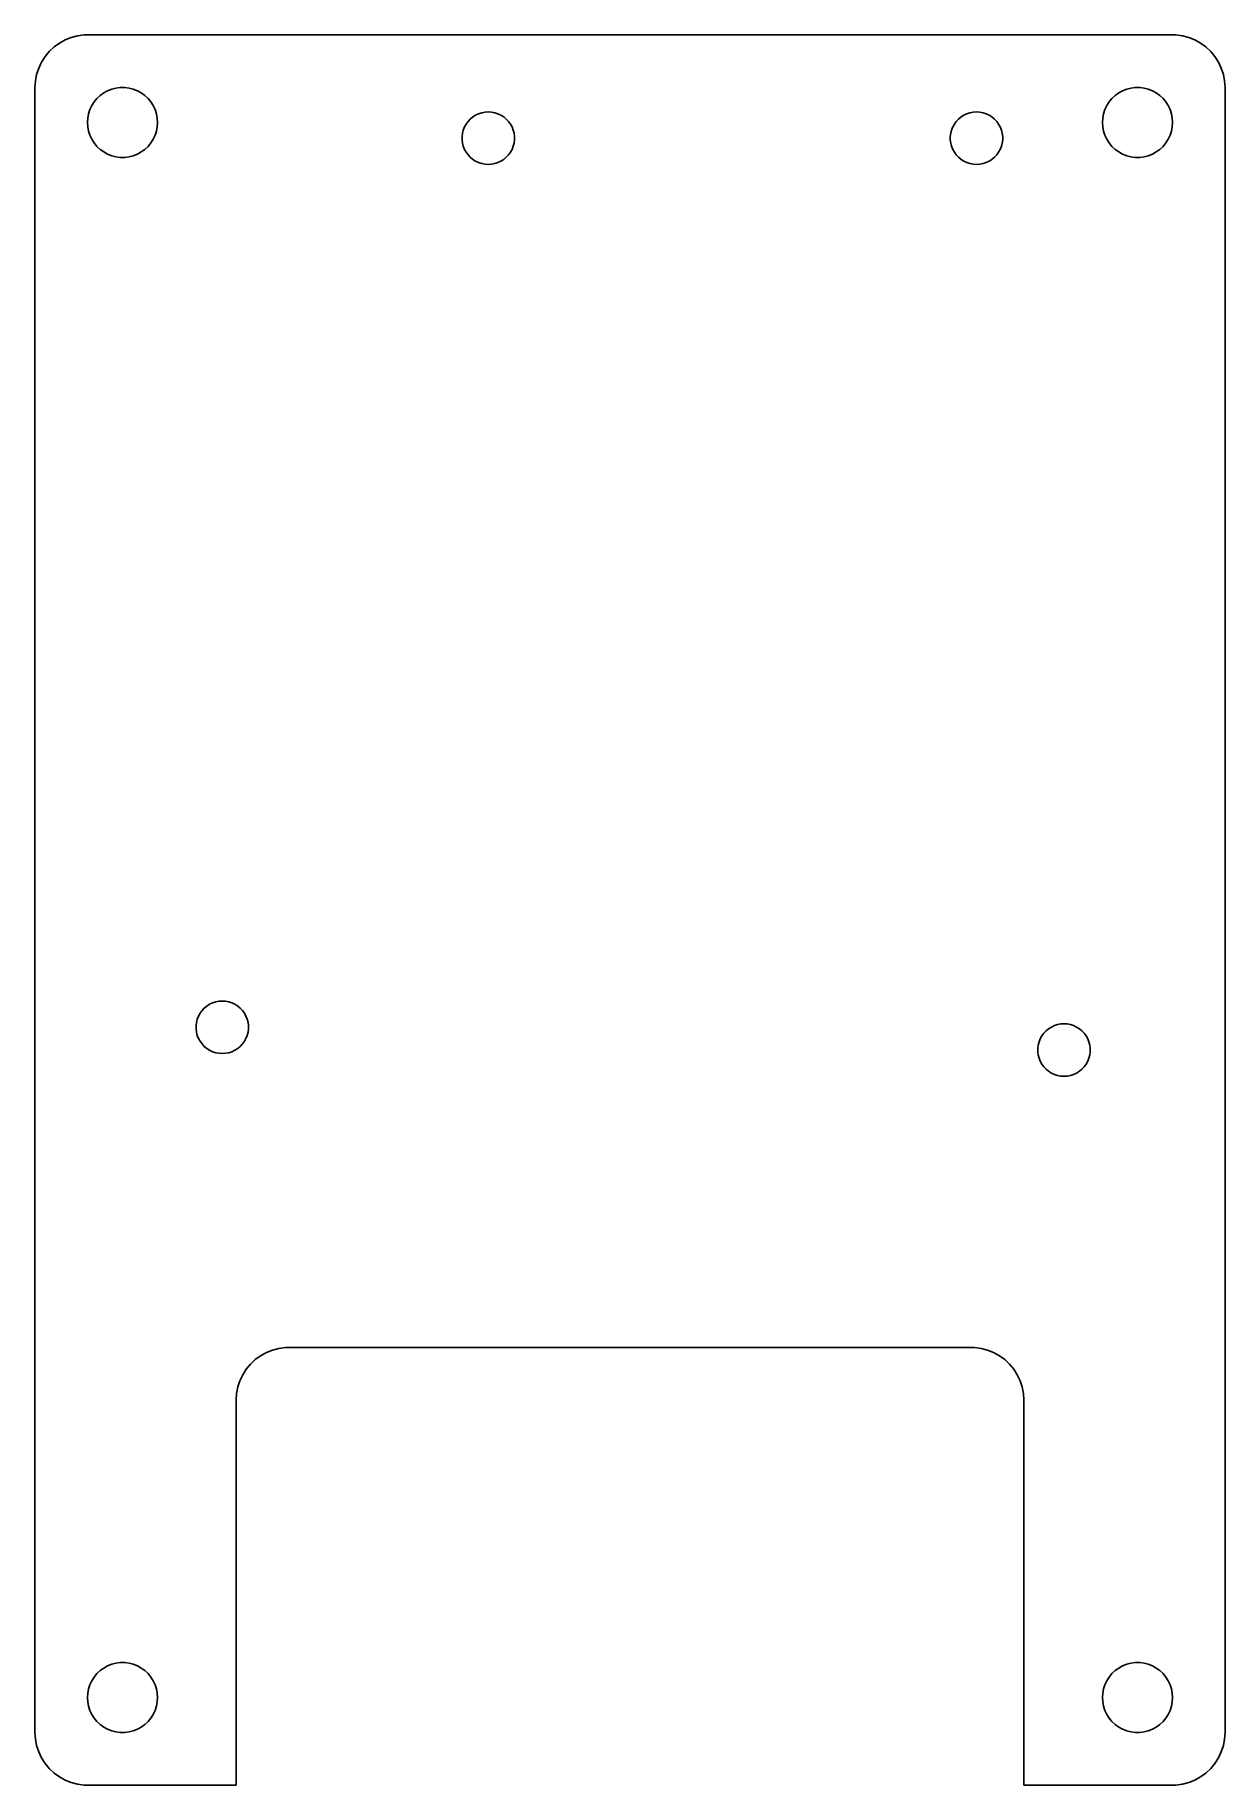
# Model space of a CAD drawing. Header units: metres. Extents: x -34 to 34, y -50 to 50.
import ezdxf

# ---------------------------------------------------------------- set-up
doc = ezdxf.new("R2010")
doc.units = ezdxf.units.M

msp = doc.modelspace()

# ---------------------------------------------------------------- linework, layer by layer
for p, q in [((-31.1884, 49.9941), (-31.5621, 49.9469)), ((31.1884, 49.9941), (-31.1884, 49.9941)), ((31.5621, 49.9469), (31.1884, 49.9941)), ((-33.1869, 49.0536), (-33.427, 48.7634)), ((-32.9123, 49.3115), (-33.1869, 49.0536)), ((-32.6075, 49.533), (-32.9123, 49.3115)), ((-32.2773, 49.7145), (-32.6075, 49.533)), ((-31.927, 49.8532), (-32.2773, 49.7145)), ((-31.5621, 49.9469), (-31.927, 49.8532)), ((31.927, 49.8532), (31.5621, 49.9469)), ((32.2773, 49.7145), (31.927, 49.8532)), ((32.6075, 49.533), (32.2773, 49.7145)), ((32.9123, 49.3115), (32.6075, 49.533)), ((33.1869, 49.0536), (32.9123, 49.3115)), ((33.427, 48.7634), (33.1869, 49.0536)), ((-33.7893, 48.1044), (-33.9057, 47.7461)), ((-33.6289, 48.4453), (-33.7893, 48.1044)), ((-33.427, 48.7634), (-33.6289, 48.4453)), ((33.6289, 48.4453), (33.427, 48.7634)), ((33.7893, 48.1044), (33.6289, 48.4453)), ((33.9057, 47.7461), (33.7893, 48.1044)), ((-33.9763, 47.376), (-34, 47)), ((-34, 47), (-34, -47)), ((-33.9057, 47.7461), (-33.9763, 47.376)), ((-29.3748, 46.9646), (-29.1256, 46.996)), ((-29.1256, 46.996), (-28.8744, 46.996)), ((-28.8744, 46.996), (-28.6252, 46.9646)), ((28.6252, 46.9646), (28.8744, 46.996)), ((28.8744, 46.996), (29.1256, 46.996)), ((29.1256, 46.996), (29.3748, 46.9646)), ((33.9763, 47.376), (33.9057, 47.7461)), ((34, 47), (33.9763, 47.376)), ((34, -47), (34, 47)), ((-30.7526, 45.9635), (-30.618, 46.1756)), ((-30.618, 46.1756), (-30.4579, 46.3691)), ((-30.4579, 46.3691), (-30.2748, 46.541)), ((-30.2748, 46.541), (-30.0716, 46.6886)), ((-30.0716, 46.6886), (-29.8515, 46.8096)), ((-29.8515, 46.8096), (-29.618, 46.9021)), ((-29.618, 46.9021), (-29.3748, 46.9646)), ((-28.6252, 46.9646), (-28.382, 46.9021)), ((-28.382, 46.9021), (-28.1484, 46.8096)), ((-28.1484, 46.8096), (-27.9283, 46.6886)), ((-27.9283, 46.6886), (-27.7251, 46.541)), ((-27.7251, 46.541), (-27.5421, 46.3691)), ((-27.5421, 46.3691), (-27.382, 46.1756)), ((-27.382, 46.1756), (-27.2474, 45.9635)), ((27.2474, 45.9635), (27.382, 46.1756)), ((27.382, 46.1756), (27.5421, 46.3691)), ((27.5421, 46.3691), (27.7251, 46.541)), ((27.7251, 46.541), (27.9283, 46.6886)), ((27.9283, 46.6886), (28.1484, 46.8096)), ((28.1484, 46.8096), (28.382, 46.9021)), ((28.382, 46.9021), (28.6252, 46.9646)), ((29.3748, 46.9646), (29.618, 46.9021)), ((29.618, 46.9021), (29.8515, 46.8096)), ((29.8515, 46.8096), (30.0716, 46.6886)), ((30.0716, 46.6886), (30.2748, 46.541)), ((30.2748, 46.541), (30.4579, 46.3691)), ((30.4579, 46.3691), (30.618, 46.1756)), ((30.618, 46.1756), (30.7526, 45.9635)), ((-31, 45), (-30.9842, 45.2507)), ((-30.9842, 44.7493), (-31, 45)), ((-30.9842, 45.2507), (-30.9372, 45.4974)), ((-30.9372, 45.4974), (-30.8595, 45.7362)), ((-30.8595, 45.7362), (-30.7526, 45.9635)), ((-27.2474, 45.9635), (-27.1404, 45.7362)), ((-27.1404, 45.7362), (-27.0628, 45.4974)), ((-27.0628, 45.4974), (-27.0158, 45.2507)), ((-27.0158, 45.2507), (-27, 45)), ((-27, 45), (-27.0158, 44.7493)), ((-9.36649, 44.9037), (-9.25577, 45.0561)), ((-9.25577, 45.0561), (-9.12682, 45.1935)), ((-9.12682, 45.1935), (-8.98167, 45.3135)), ((-8.98167, 45.3135), (-8.82262, 45.4145)), ((-8.82262, 45.4145), (-8.65218, 45.4947)), ((-8.65218, 45.4947), (-8.47302, 45.5529)), ((-8.47302, 45.5529), (-8.28799, 45.5882)), ((-8.28799, 45.5882), (-8.09999, 45.6)), ((-8.09999, 45.6), (-7.91199, 45.5882)), ((-7.91199, 45.5882), (-7.72696, 45.5529)), ((-7.72696, 45.5529), (-7.54781, 45.4947)), ((-7.54781, 45.4947), (-7.37737, 45.4145)), ((-7.37737, 45.4145), (-7.21831, 45.3135)), ((-7.21831, 45.3135), (-7.07317, 45.1935)), ((-7.07317, 45.1935), (-6.94423, 45.0561)), ((-6.94423, 45.0561), (-6.8335, 44.9037)), ((18.5335, 44.9037), (18.6442, 45.0561)), ((18.6442, 45.0561), (18.7732, 45.1935)), ((18.7732, 45.1935), (18.9183, 45.3135)), ((18.9183, 45.3135), (19.0774, 45.4145)), ((19.0774, 45.4145), (19.2478, 45.4947)), ((19.2478, 45.4947), (19.427, 45.5529)), ((19.427, 45.5529), (19.612, 45.5882)), ((19.612, 45.5882), (19.8, 45.6)), ((19.8, 45.6), (19.988, 45.5882)), ((19.988, 45.5882), (20.173, 45.5529)), ((20.173, 45.5529), (20.3522, 45.4947)), ((20.3522, 45.4947), (20.5226, 45.4145)), ((20.5226, 45.4145), (20.6817, 45.3135)), ((20.6817, 45.3135), (20.8268, 45.1935)), ((20.8268, 45.1935), (20.9558, 45.0561)), ((20.9558, 45.0561), (21.0665, 44.9037)), ((27, 45), (27.0158, 45.2507)), ((27.0158, 44.7493), (27, 45)), ((27.0158, 45.2507), (27.0628, 45.4974)), ((27.0628, 45.4974), (27.1404, 45.7362)), ((27.1404, 45.7362), (27.2474, 45.9635)), ((30.7526, 45.9635), (30.8595, 45.7362)), ((30.8595, 45.7362), (30.9372, 45.4974)), ((30.9372, 45.4974), (30.9842, 45.2507)), ((30.9842, 45.2507), (31, 45)), ((31, 45), (30.9842, 44.7493)), ((-30.9372, 44.5026), (-30.9842, 44.7493)), ((-30.8595, 44.2637), (-30.9372, 44.5026)), ((-30.7526, 44.0365), (-30.8595, 44.2637)), ((-30.618, 43.8244), (-30.7526, 44.0365)), ((-27.2474, 44.0365), (-27.382, 43.8244)), ((-27.1404, 44.2637), (-27.2474, 44.0365)), ((-27.0628, 44.5026), (-27.1404, 44.2637)), ((-27.0158, 44.7493), (-27.0628, 44.5026)), ((-9.59703, 44.1942), (-9.57343, 44.3811)), ((-9.59703, 44.0058), (-9.59703, 44.1942)), ((-9.57343, 43.8189), (-9.59703, 44.0058)), ((-9.57343, 44.3811), (-9.52658, 44.5635)), ((-9.52658, 44.5635), (-9.45723, 44.7387)), ((-9.45723, 44.7387), (-9.36649, 44.9037)), ((-6.8335, 44.9037), (-6.74275, 44.7387)), ((-6.74275, 44.7387), (-6.6734, 44.5635)), ((-6.6734, 44.5635), (-6.62656, 44.3811)), ((-6.62656, 44.3811), (-6.60295, 44.1942)), ((-6.60295, 44.0058), (-6.62656, 43.8189)), ((-6.60295, 44.1942), (-6.60295, 44.0058)), ((18.3029, 44.1942), (18.3266, 44.3811)), ((18.3029, 44.0058), (18.3029, 44.1942)), ((18.3266, 43.8189), (18.3029, 44.0058)), ((18.3266, 44.3811), (18.3734, 44.5635)), ((18.3734, 44.5635), (18.4427, 44.7387)), ((18.4427, 44.7387), (18.5335, 44.9037)), ((21.0665, 44.9037), (21.1572, 44.7387)), ((21.1572, 44.7387), (21.2266, 44.5635)), ((21.2266, 44.5635), (21.2734, 44.3811)), ((21.2734, 44.3811), (21.297, 44.1942)), ((21.297, 44.0058), (21.2734, 43.8189)), ((21.297, 44.1942), (21.297, 44.0058)), ((27.0628, 44.5026), (27.0158, 44.7493)), ((27.1404, 44.2637), (27.0628, 44.5026)), ((27.2474, 44.0365), (27.1404, 44.2637)), ((27.382, 43.8244), (27.2474, 44.0365)), ((30.7526, 44.0365), (30.618, 43.8244)), ((30.8595, 44.2637), (30.7526, 44.0365)), ((30.9372, 44.5026), (30.8595, 44.2637)), ((30.9842, 44.7493), (30.9372, 44.5026)), ((-30.4579, 43.6309), (-30.618, 43.8244)), ((-30.2748, 43.459), (-30.4579, 43.6309)), ((-30.0716, 43.3113), (-30.2748, 43.459)), ((-29.8515, 43.1903), (-30.0716, 43.3113)), ((-29.618, 43.0979), (-29.8515, 43.1903)), ((-29.3748, 43.0354), (-29.618, 43.0979)), ((-29.1256, 43.0039), (-29.3748, 43.0354)), ((-28.8744, 43.0039), (-29.1256, 43.0039)), ((-28.6252, 43.0354), (-28.8744, 43.0039)), ((-28.382, 43.0979), (-28.6252, 43.0354)), ((-28.1484, 43.1903), (-28.382, 43.0979)), ((-27.9283, 43.3113), (-28.1484, 43.1903)), ((-27.7251, 43.459), (-27.9283, 43.3113)), ((-27.5421, 43.6309), (-27.7251, 43.459)), ((-27.382, 43.8244), (-27.5421, 43.6309)), ((-9.52658, 43.6365), (-9.57343, 43.8189)), ((-9.45723, 43.4613), (-9.52658, 43.6365)), ((-9.36649, 43.2962), (-9.45723, 43.4613)), ((-9.25577, 43.1439), (-9.36649, 43.2962)), ((-9.12682, 43.0065), (-9.25577, 43.1439)), ((-8.98167, 42.8865), (-9.12682, 43.0065)), ((-7.07317, 43.0065), (-7.21831, 42.8865)), ((-6.94423, 43.1439), (-7.07317, 43.0065)), ((-6.8335, 43.2962), (-6.94423, 43.1439)), ((-6.74275, 43.4613), (-6.8335, 43.2962)), ((-6.6734, 43.6365), (-6.74275, 43.4613)), ((-6.62656, 43.8189), (-6.6734, 43.6365)), ((18.3734, 43.6365), (18.3266, 43.8189)), ((18.4427, 43.4613), (18.3734, 43.6365)), ((18.5335, 43.2962), (18.4427, 43.4613)), ((18.6442, 43.1439), (18.5335, 43.2962)), ((18.7732, 43.0065), (18.6442, 43.1439)), ((18.9183, 42.8865), (18.7732, 43.0065)), ((20.8268, 43.0065), (20.6817, 42.8865)), ((20.9558, 43.1439), (20.8268, 43.0065)), ((21.0665, 43.2962), (20.9558, 43.1439)), ((21.1572, 43.4613), (21.0665, 43.2962)), ((21.2266, 43.6365), (21.1572, 43.4613)), ((21.2734, 43.8189), (21.2266, 43.6365)), ((27.5421, 43.6309), (27.382, 43.8244)), ((27.7251, 43.459), (27.5421, 43.6309)), ((27.9283, 43.3113), (27.7251, 43.459)), ((28.1484, 43.1903), (27.9283, 43.3113)), ((28.382, 43.0979), (28.1484, 43.1903)), ((28.6252, 43.0354), (28.382, 43.0979)), ((28.8744, 43.0039), (28.6252, 43.0354)), ((29.1256, 43.0039), (28.8744, 43.0039)), ((29.3748, 43.0354), (29.1256, 43.0039)), ((29.618, 43.0979), (29.3748, 43.0354)), ((29.8515, 43.1903), (29.618, 43.0979)), ((30.0716, 43.3113), (29.8515, 43.1903)), ((30.2748, 43.459), (30.0716, 43.3113)), ((30.4579, 43.6309), (30.2748, 43.459)), ((30.618, 43.8244), (30.4579, 43.6309)), ((-8.82262, 42.7855), (-8.98167, 42.8865)), ((-8.65218, 42.7053), (-8.82262, 42.7855)), ((-8.47302, 42.6471), (-8.65218, 42.7053)), ((-8.28799, 42.6118), (-8.47302, 42.6471)), ((-8.09999, 42.6), (-8.28799, 42.6118)), ((-7.91199, 42.6118), (-8.09999, 42.6)), ((-7.72696, 42.6471), (-7.91199, 42.6118)), ((-7.54781, 42.7053), (-7.72696, 42.6471)), ((-7.37737, 42.7855), (-7.54781, 42.7053)), ((-7.21831, 42.8865), (-7.37737, 42.7855)), ((19.0774, 42.7855), (18.9183, 42.8865)), ((19.2478, 42.7053), (19.0774, 42.7855)), ((19.427, 42.6471), (19.2478, 42.7053)), ((19.612, 42.6118), (19.427, 42.6471)), ((19.8, 42.6), (19.612, 42.6118)), ((19.988, 42.6118), (19.8, 42.6)), ((20.173, 42.6471), (19.988, 42.6118)), ((20.3522, 42.7053), (20.173, 42.6471)), ((20.5226, 42.7855), (20.3522, 42.7053)), ((20.6817, 42.8865), (20.5226, 42.7855)), ((-24.6572, -6.06134), (-24.5665, -5.89627)), ((-24.5665, -5.89627), (-24.4558, -5.74387)), ((-24.4558, -5.74387), (-24.3268, -5.60655)), ((-24.3268, -5.60655), (-24.1817, -5.48648)), ((-24.1817, -5.48648), (-24.0226, -5.38554)), ((-24.0226, -5.38554), (-23.8522, -5.30534)), ((-23.8522, -5.30534), (-23.673, -5.24713)), ((-23.673, -5.24713), (-23.488, -5.21184)), ((-23.488, -5.21184), (-23.3, -5.20001)), ((-23.3, -5.20001), (-23.112, -5.21184)), ((-23.112, -5.21184), (-22.927, -5.24713)), ((-22.927, -5.24713), (-22.7478, -5.30534)), ((-22.7478, -5.30534), (-22.5774, -5.38554)), ((-22.5774, -5.38554), (-22.4183, -5.48648)), ((-22.4183, -5.48648), (-22.2732, -5.60655)), ((-22.2732, -5.60655), (-22.1442, -5.74387)), ((-22.1442, -5.74387), (-22.0335, -5.89627)), ((-22.0335, -5.89627), (-21.9428, -6.06134)), ((-24.797, -6.60582), (-24.7734, -6.41893)), ((-24.797, -6.79419), (-24.797, -6.60582)), ((-24.7734, -6.98108), (-24.797, -6.79419)), ((-24.7734, -6.41893), (-24.7266, -6.23648)), ((-24.7266, -7.16353), (-24.7734, -6.98108)), ((-24.7266, -6.23648), (-24.6572, -6.06134)), ((-21.9428, -6.06134), (-21.8734, -6.23648)), ((-21.8734, -6.23648), (-21.8266, -6.41893)), ((-21.8266, -6.98108), (-21.8734, -7.16353)), ((-21.8266, -6.41893), (-21.803, -6.60582)), ((-21.803, -6.79419), (-21.8266, -6.98108)), ((-21.803, -6.60582), (-21.803, -6.79419)), ((23.6442, -7.04387), (23.7732, -6.90656)), ((23.7732, -6.90656), (23.9183, -6.78648)), ((23.9183, -6.78648), (24.0774, -6.68555)), ((24.0774, -6.68555), (24.2478, -6.60535)), ((24.2478, -6.60535), (24.427, -6.54713)), ((24.427, -6.54713), (24.612, -6.51184)), ((24.612, -6.51184), (24.8, -6.5)), ((24.8, -6.5), (24.988, -6.51184)), ((24.988, -6.51184), (25.173, -6.54713)), ((25.173, -6.54713), (25.3522, -6.60535)), ((25.3522, -6.60535), (25.5226, -6.68555)), ((25.5226, -6.68555), (25.6817, -6.78648)), ((25.6817, -6.78648), (25.8268, -6.90656)), ((25.8268, -6.90656), (25.9558, -7.04387)), ((-24.6572, -7.33868), (-24.7266, -7.16353)), ((-24.5665, -7.50375), (-24.6572, -7.33868)), ((-24.4558, -7.65614), (-24.5665, -7.50375)), ((-24.3268, -7.79346), (-24.4558, -7.65614)), ((-24.1817, -7.91353), (-24.3268, -7.79346)), ((-24.0226, -8.01447), (-24.1817, -7.91353)), ((-22.4183, -7.91353), (-22.5774, -8.01447)), ((-22.2732, -7.79346), (-22.4183, -7.91353)), ((-22.1442, -7.65614), (-22.2732, -7.79346)), ((-22.0335, -7.50375), (-22.1442, -7.65614)), ((-21.9428, -7.33868), (-22.0335, -7.50375)), ((-21.8734, -7.16353), (-21.9428, -7.33868)), ((23.3029, -7.90582), (23.3266, -7.71893)), ((23.3029, -8.09419), (23.3029, -7.90582)), ((23.3266, -7.71893), (23.3734, -7.53648)), ((23.3734, -7.53648), (23.4427, -7.36134)), ((23.4427, -7.36134), (23.5335, -7.19627)), ((23.5335, -7.19627), (23.6442, -7.04387)), ((25.9558, -7.04387), (26.0665, -7.19627)), ((26.0665, -7.19627), (26.1572, -7.36134)), ((26.1572, -7.36134), (26.2266, -7.53648)), ((26.2266, -7.53648), (26.2734, -7.71893)), ((26.2734, -7.71893), (26.297, -7.90582)), ((26.297, -7.90582), (26.297, -8.09419)), ((-23.8522, -8.09467), (-24.0226, -8.01447)), ((-23.673, -8.15288), (-23.8522, -8.09467)), ((-23.488, -8.18819), (-23.673, -8.15288)), ((-23.3, -8.20001), (-23.488, -8.18819)), ((-23.112, -8.18819), (-23.3, -8.20001)), ((-22.927, -8.15288), (-23.112, -8.18819)), ((-22.7478, -8.09467), (-22.927, -8.15288)), ((-22.5774, -8.01447), (-22.7478, -8.09467)), ((23.3266, -8.28108), (23.3029, -8.09419)), ((23.3734, -8.46353), (23.3266, -8.28108)), ((23.4427, -8.63867), (23.3734, -8.46353)), ((23.5335, -8.80374), (23.4427, -8.63867)), ((23.6442, -8.95615), (23.5335, -8.80374)), ((23.7732, -9.09346), (23.6442, -8.95615)), ((25.9558, -8.95615), (25.8268, -9.09346)), ((26.0665, -8.80374), (25.9558, -8.95615)), ((26.1572, -8.63867), (26.0665, -8.80374)), ((26.2266, -8.46353), (26.1572, -8.63867)), ((26.2734, -8.28108), (26.2266, -8.46353)), ((26.297, -8.09419), (26.2734, -8.28108)), ((23.9183, -9.21353), (23.7732, -9.09346)), ((24.0774, -9.31447), (23.9183, -9.21353)), ((24.2478, -9.39467), (24.0774, -9.31447)), ((24.427, -9.45288), (24.2478, -9.39467)), ((24.612, -9.48817), (24.427, -9.45288)), ((24.8, -9.5), (24.612, -9.48817)), ((24.988, -9.48817), (24.8, -9.5)), ((25.173, -9.45288), (24.988, -9.48817)), ((25.3522, -9.39467), (25.173, -9.45288)), ((25.5226, -9.31447), (25.3522, -9.39467)), ((25.6817, -9.21353), (25.5226, -9.31447)), ((25.8268, -9.09346), (25.6817, -9.21353)), ((-21.927, -26.2366), (-21.6869, -25.9464)), ((-21.6869, -25.9464), (-21.4123, -25.6884)), ((-21.4123, -25.6884), (-21.1075, -25.467)), ((-21.1075, -25.467), (-20.7773, -25.2855)), ((-20.7773, -25.2855), (-20.427, -25.1468)), ((-20.427, -25.1468), (-20.0621, -25.0531)), ((-20.0621, -25.0531), (-19.6884, -25.0059)), ((-19.6884, -25.0059), (19.6884, -25.0059)), ((19.6884, -25.0059), (20.0621, -25.0531)), ((20.0621, -25.0531), (20.427, -25.1468)), ((20.427, -25.1468), (20.7773, -25.2855)), ((20.7773, -25.2855), (21.1075, -25.467)), ((21.1075, -25.467), (21.4123, -25.6884)), ((21.4123, -25.6884), (21.6869, -25.9464)), ((21.6869, -25.9464), (21.927, -26.2366)), ((-22.4057, -27.2539), (-22.2893, -26.8956)), ((-22.2893, -26.8956), (-22.1289, -26.5547)), ((-22.1289, -26.5547), (-21.927, -26.2366)), ((21.927, -26.2366), (22.1289, -26.5547)), ((22.1289, -26.5547), (22.2893, -26.8956)), ((22.2893, -26.8956), (22.4057, -27.2539)), ((-22.5, -28), (-22.4763, -27.624)), ((-22.4763, -27.624), (-22.4057, -27.2539)), ((22.4057, -27.2539), (22.4763, -27.624)), ((22.4763, -27.624), (22.5, -28)), ((-22.5, -49.9941), (-22.5, -28)), ((22.5, -28), (22.5, -49.9941)), ((-30.7526, -44.0365), (-30.618, -43.8244)), ((-30.618, -43.8244), (-30.4579, -43.6309)), ((-30.4579, -43.6309), (-30.2748, -43.459)), ((-30.2748, -43.459), (-30.0716, -43.3113)), ((-30.0716, -43.3113), (-29.8515, -43.1903)), ((-29.8515, -43.1903), (-29.618, -43.0979)), ((-29.618, -43.0979), (-29.3748, -43.0354)), ((-29.3748, -43.0354), (-29.1256, -43.0039)), ((-29.1256, -43.0039), (-28.8744, -43.0039)), ((-28.8744, -43.0039), (-28.6252, -43.0354)), ((-28.6252, -43.0354), (-28.382, -43.0979)), ((-28.382, -43.0979), (-28.1484, -43.1903)), ((-28.1484, -43.1903), (-27.9283, -43.3113)), ((-27.9283, -43.3113), (-27.7251, -43.459)), ((-27.7251, -43.459), (-27.5421, -43.6309)), ((-27.5421, -43.6309), (-27.382, -43.8244)), ((-27.382, -43.8244), (-27.2474, -44.0365)), ((27.2474, -44.0365), (27.382, -43.8244)), ((27.382, -43.8244), (27.5421, -43.6309)), ((27.5421, -43.6309), (27.7251, -43.459)), ((27.7251, -43.459), (27.9283, -43.3113)), ((27.9283, -43.3113), (28.1484, -43.1903)), ((28.1484, -43.1903), (28.382, -43.0979)), ((28.382, -43.0979), (28.6252, -43.0354)), ((28.6252, -43.0354), (28.8744, -43.0039)), ((28.8744, -43.0039), (29.1256, -43.0039)), ((29.1256, -43.0039), (29.3748, -43.0354)), ((29.3748, -43.0354), (29.618, -43.0979)), ((29.618, -43.0979), (29.8515, -43.1903)), ((29.8515, -43.1903), (30.0716, -43.3113)), ((30.0716, -43.3113), (30.2748, -43.459)), ((30.2748, -43.459), (30.4579, -43.6309)), ((30.4579, -43.6309), (30.618, -43.8244)), ((30.618, -43.8244), (30.7526, -44.0365)), ((-31, -45), (-30.9842, -44.7493)), ((-30.9842, -44.7493), (-30.9372, -44.5026)), ((-30.9372, -44.5026), (-30.8595, -44.2637)), ((-30.8595, -44.2637), (-30.7526, -44.0365)), ((-27.2474, -44.0365), (-27.1404, -44.2637)), ((-27.1404, -44.2637), (-27.0628, -44.5026)), ((-27.0628, -44.5026), (-27.0158, -44.7493)), ((-27.0158, -44.7493), (-27, -45)), ((27, -45), (27.0158, -44.7493)), ((27.0158, -44.7493), (27.0628, -44.5026)), ((27.0628, -44.5026), (27.1404, -44.2637)), ((27.1404, -44.2637), (27.2474, -44.0365)), ((30.7526, -44.0365), (30.8595, -44.2637)), ((30.8595, -44.2637), (30.9372, -44.5026)), ((30.9372, -44.5026), (30.9842, -44.7493)), ((30.9842, -44.7493), (31, -45)), ((-30.9842, -45.2507), (-31, -45)), ((-30.9372, -45.4974), (-30.9842, -45.2507)), ((-30.8595, -45.7362), (-30.9372, -45.4974)), ((-30.7526, -45.9635), (-30.8595, -45.7362)), ((-30.618, -46.1756), (-30.7526, -45.9635)), ((-27.2474, -45.9635), (-27.382, -46.1756)), ((-27.1404, -45.7362), (-27.2474, -45.9635)), ((-27.0628, -45.4974), (-27.1404, -45.7362)), ((-27.0158, -45.2507), (-27.0628, -45.4974)), ((-27, -45), (-27.0158, -45.2507)), ((27.0158, -45.2507), (27, -45)), ((27.0628, -45.4974), (27.0158, -45.2507)), ((27.1404, -45.7362), (27.0628, -45.4974)), ((27.2474, -45.9635), (27.1404, -45.7362)), ((27.382, -46.1756), (27.2474, -45.9635)), ((30.7526, -45.9635), (30.618, -46.1756)), ((30.8595, -45.7362), (30.7526, -45.9635)), ((30.9372, -45.4974), (30.8595, -45.7362)), ((30.9842, -45.2507), (30.9372, -45.4974)), ((31, -45), (30.9842, -45.2507)), ((-30.4579, -46.3691), (-30.618, -46.1756)), ((-30.2748, -46.541), (-30.4579, -46.3691)), ((-30.0716, -46.6886), (-30.2748, -46.541)), ((-29.8515, -46.8096), (-30.0716, -46.6886)), ((-29.618, -46.9021), (-29.8515, -46.8096)), ((-29.3748, -46.9646), (-29.618, -46.9021)), ((-29.1256, -46.996), (-29.3748, -46.9646)), ((-28.6252, -46.9646), (-28.8744, -46.996)), ((-28.382, -46.9021), (-28.6252, -46.9646)), ((-28.1484, -46.8096), (-28.382, -46.9021)), ((-27.9283, -46.6886), (-28.1484, -46.8096)), ((-27.7251, -46.541), (-27.9283, -46.6886)), ((-27.5421, -46.3691), (-27.7251, -46.541)), ((-27.382, -46.1756), (-27.5421, -46.3691)), ((27.5421, -46.3691), (27.382, -46.1756)), ((27.7251, -46.541), (27.5421, -46.3691)), ((27.9283, -46.6886), (27.7251, -46.541)), ((28.1484, -46.8096), (27.9283, -46.6886)), ((28.382, -46.9021), (28.1484, -46.8096)), ((28.6252, -46.9646), (28.382, -46.9021)), ((28.8744, -46.996), (28.6252, -46.9646)), ((29.3748, -46.9646), (29.1256, -46.996)), ((29.618, -46.9021), (29.3748, -46.9646)), ((29.8515, -46.8096), (29.618, -46.9021)), ((30.0716, -46.6886), (29.8515, -46.8096)), ((30.2748, -46.541), (30.0716, -46.6886)), ((30.4579, -46.3691), (30.2748, -46.541)), ((30.618, -46.1756), (30.4579, -46.3691)), ((-34, -47), (-33.9763, -47.376)), ((-33.9763, -47.376), (-33.9057, -47.7461)), ((-33.9057, -47.7461), (-33.7893, -48.1044)), ((-28.8744, -46.996), (-29.1256, -46.996)), ((29.1256, -46.996), (28.8744, -46.996)), ((33.7893, -48.1044), (33.9057, -47.7461)), ((33.9057, -47.7461), (33.9763, -47.376)), ((33.9763, -47.376), (34, -47)), ((-33.7893, -48.1044), (-33.6289, -48.4453)), ((-33.6289, -48.4453), (-33.427, -48.7634)), ((-33.427, -48.7634), (-33.1869, -49.0536)), ((33.1869, -49.0536), (33.427, -48.7634)), ((33.427, -48.7634), (33.6289, -48.4453)), ((33.6289, -48.4453), (33.7893, -48.1044)), ((-33.1869, -49.0536), (-32.9123, -49.3115)), ((-32.9123, -49.3115), (-32.6075, -49.533)), ((-32.6075, -49.533), (-32.2773, -49.7145)), ((-32.2773, -49.7145), (-31.927, -49.8532)), ((-31.927, -49.8532), (-31.5621, -49.9469)), ((-31.5621, -49.9469), (-31.1884, -49.9941)), ((-31.1884, -49.9941), (-22.5, -49.9941)), ((22.5, -49.9941), (31.1884, -49.9941)), ((31.1884, -49.9941), (31.5621, -49.9469)), ((31.5621, -49.9469), (31.927, -49.8532)), ((31.927, -49.8532), (32.2773, -49.7145)), ((32.2773, -49.7145), (32.6075, -49.533)), ((32.6075, -49.533), (32.9123, -49.3115)), ((32.9123, -49.3115), (33.1869, -49.0536))]:
    msp.add_line(p, q)

doc.saveas('drawing.dxf')
